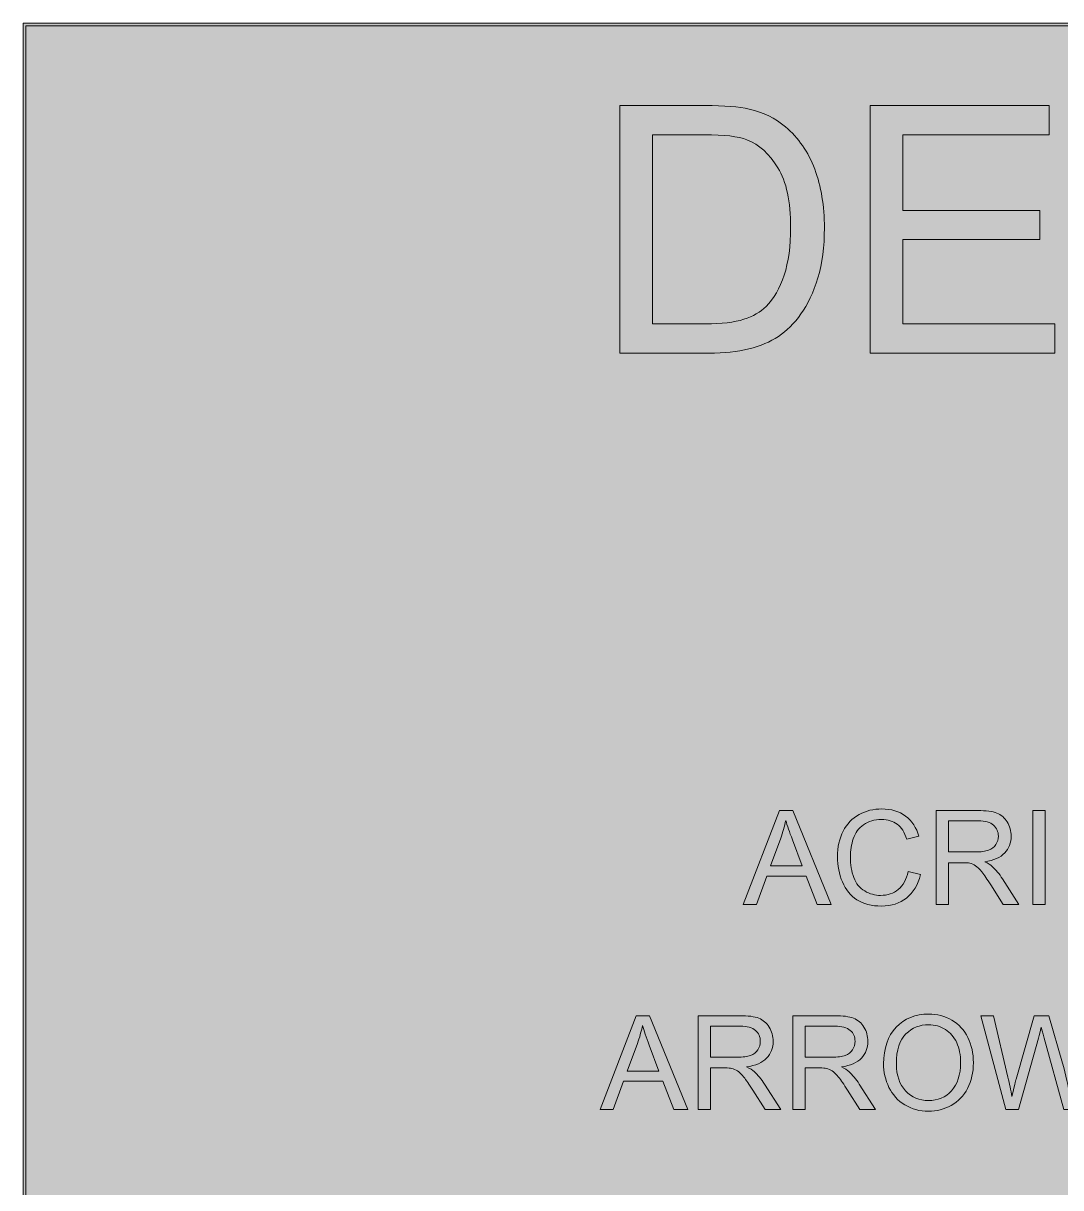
# Model space of a CAD drawing. Header units: centimetres. Extents: x -162 to 162, y -134 to 134.
# Drawn here: x 61.49 to 96.83, y 51.53 to 91.19 of the extents above; entities that cross this region are included whole.
import ezdxf

# ---------------------------------------------------------------- set-up
doc = ezdxf.new("R2010")
doc.units = ezdxf.units.CM
doc.header["$MEASUREMENT"] = 0
doc.layers.add('GUIDE', color=7, linetype='Continuous')

msp = doc.modelspace()

# ---------------------------------------------------------------- hatches: boundary and pattern name
at = {"layer": 'GUIDE', "true_color": 0xffffff}
h = msp.add_hatch(color=7, dxfattribs=at)
edge = h.paths.add_edge_path(flags=0)
edge.add_spline(control_points=[(135.49379, 28.74458), (135.49379, 28.74458), (61.48599, 28.74458), (61.48599, 28.74458), (61.48599, 28.74458), (61.48599, 28.74458), (61.48599, 28.74458), (61.48599, 28.74458), (61.48599, 91.18583), (61.48599, 91.18583), (61.48599, 91.18583), (61.48599, 91.18583), (61.48599, 91.18583), (61.48599, 91.18583), (135.49379, 91.18583), (135.49379, 91.18583), (135.49379, 91.18583), (135.49379, 91.18583), (135.49379, 91.18583), (135.49379, 91.18583), (135.49379, 28.74458), (135.49379, 28.74458)], knot_values=[0, 0, 0, 0, 0.14285714, 0.14285714, 0.14285714, 0.28571429, 0.28571429, 0.28571429, 0.42857143, 0.42857143, 0.42857143, 0.57142857, 0.57142857, 0.57142857, 0.71428571, 0.71428571, 0.71428571, 0.85714286, 0.85714286, 0.85714286, 1, 1, 1, 1], degree=3, periodic=1)
h = msp.add_hatch(color=7, dxfattribs=at)
edge = h.paths.add_edge_path(flags=0)
edge.add_spline(control_points=[(61.5756, 28.83419), (61.5756, 28.83419), (135.40419, 28.83419), (135.40419, 28.83419), (135.40419, 28.83419), (135.40419, 28.83419), (135.40419, 28.83419), (135.40419, 28.83419), (135.40419, 91.09622), (135.40419, 91.09622), (135.40419, 91.09622), (135.40419, 91.09622), (135.40419, 91.09622), (135.40419, 91.09622), (61.5756, 91.09622), (61.5756, 91.09622), (61.5756, 91.09622), (61.5756, 91.09622), (61.5756, 91.09622), (61.5756, 91.09622), (61.5756, 28.83419), (61.5756, 28.83419)], knot_values=[0, 0, 0, 0, 0.14285714, 0.14285714, 0.14285714, 0.28571429, 0.28571429, 0.28571429, 0.42857143, 0.42857143, 0.42857143, 0.57142857, 0.57142857, 0.57142857, 0.71428571, 0.71428571, 0.71428571, 0.85714286, 0.85714286, 0.85714286, 1, 1, 1, 1], degree=3, periodic=1)
h = msp.add_hatch(color=7, dxfattribs=at)
edge = h.paths.add_edge_path(flags=0)
edge.add_spline(control_points=[(90.33478, 79.95454), (90.33478, 79.95454), (90.33478, 88.38548), (90.33478, 88.38548), (90.33478, 88.38548), (90.33478, 88.38548), (90.33478, 88.38548), (90.33478, 88.38548), (96.43076, 88.38548), (96.43076, 88.38548), (96.43076, 88.38548), (96.43076, 88.38548), (96.43076, 88.38548), (96.43076, 88.38548), (96.43076, 87.39058), (96.43076, 87.39058), (96.43076, 87.39058), (96.43076, 87.39058), (96.43076, 87.39058), (96.43076, 87.39058), (91.45047, 87.39058), (91.45047, 87.39058), (91.45047, 87.39058), (91.45047, 87.39058), (91.45047, 87.39058), (91.45047, 87.39058), (91.45047, 84.80839), (91.45047, 84.80839), (91.45047, 84.80839), (91.45047, 84.80839), (91.45047, 84.80839), (91.45047, 84.80839), (96.11451, 84.80839), (96.11451, 84.80839), (96.11451, 84.80839), (96.11451, 84.80839), (96.11451, 84.80839), (96.11451, 84.80839), (96.11451, 83.81922), (96.11451, 83.81922), (96.11451, 83.81922), (96.11451, 83.81922), (96.11451, 83.81922), (96.11451, 83.81922), (91.45047, 83.81922), (91.45047, 83.81922), (91.45047, 83.81922), (91.45047, 83.81922), (91.45047, 83.81922), (91.45047, 83.81922), (91.45047, 80.94947), (91.45047, 80.94947), (91.45047, 80.94947), (91.45047, 80.94947), (91.45047, 80.94947), (91.45047, 80.94947), (96.62633, 80.94947), (96.62633, 80.94947), (96.62633, 80.94947), (96.62633, 80.94947), (96.62633, 80.94947), (96.62633, 80.94947), (96.62633, 79.95454), (96.62633, 79.95454), (96.62633, 79.95454), (96.62633, 79.95454), (96.62633, 79.95454), (96.62633, 79.95454), (90.33478, 79.95454), (90.33478, 79.95454)], knot_values=[0, 0, 0, 0, 0.04347826, 0.04347826, 0.04347826, 0.08695652, 0.08695652, 0.08695652, 0.13043478, 0.13043478, 0.13043478, 0.17391304, 0.17391304, 0.17391304, 0.2173913, 0.2173913, 0.2173913, 0.26086957, 0.26086957, 0.26086957, 0.30434783, 0.30434783, 0.30434783, 0.34782609, 0.34782609, 0.34782609, 0.39130435, 0.39130435, 0.39130435, 0.43478261, 0.43478261, 0.43478261, 0.47826087, 0.47826087, 0.47826087, 0.52173913, 0.52173913, 0.52173913, 0.56521739, 0.56521739, 0.56521739, 0.60869565, 0.60869565, 0.60869565, 0.65217391, 0.65217391, 0.65217391, 0.69565217, 0.69565217, 0.69565217, 0.73913043, 0.73913043, 0.73913043, 0.7826087, 0.7826087, 0.7826087, 0.82608696, 0.82608696, 0.82608696, 0.86956522, 0.86956522, 0.86956522, 0.91304348, 0.91304348, 0.91304348, 0.95652174, 0.95652174, 0.95652174, 1, 1, 1, 1], degree=3, periodic=1)
h = msp.add_hatch(color=7, dxfattribs=at)
edge = h.paths.add_edge_path(flags=0)
edge.add_spline(control_points=[(86.01254, 61.17583), (86.01254, 61.17583), (87.2412, 64.3752), (87.2412, 64.3752), (87.2412, 64.3752), (87.2412, 64.3752), (87.2412, 64.3752), (87.2412, 64.3752), (87.69737, 64.3752), (87.69737, 64.3752), (87.69737, 64.3752), (87.69737, 64.3752), (87.69737, 64.3752), (87.69737, 64.3752), (89.0068, 61.17583), (89.0068, 61.17583), (89.0068, 61.17583), (89.0068, 61.17583), (89.0068, 61.17583), (89.0068, 61.17583), (88.52447, 61.17583), (88.52447, 61.17583), (88.52447, 61.17583), (88.52447, 61.17583), (88.52447, 61.17583), (88.52447, 61.17583), (88.15126, 62.14482), (88.15126, 62.14482), (88.15126, 62.14482), (88.15126, 62.14482), (88.15126, 62.14482), (88.15126, 62.14482), (86.81347, 62.14482), (86.81347, 62.14482), (86.81347, 62.14482), (86.81347, 62.14482), (86.81347, 62.14482), (86.81347, 62.14482), (86.46214, 61.17583), (86.46214, 61.17583), (86.46214, 61.17583), (86.46214, 61.17583), (86.46214, 61.17583), (86.46214, 61.17583), (86.01254, 61.17583), (86.01254, 61.17583)], knot_values=[0, 0, 0, 0, 0.06666667, 0.06666667, 0.06666667, 0.13333333, 0.13333333, 0.13333333, 0.2, 0.2, 0.2, 0.26666667, 0.26666667, 0.26666667, 0.33333333, 0.33333333, 0.33333333, 0.4, 0.4, 0.4, 0.46666667, 0.46666667, 0.46666667, 0.53333333, 0.53333333, 0.53333333, 0.6, 0.6, 0.6, 0.66666667, 0.66666667, 0.66666667, 0.73333333, 0.73333333, 0.73333333, 0.8, 0.8, 0.8, 0.86666667, 0.86666667, 0.86666667, 0.93333333, 0.93333333, 0.93333333, 1, 1, 1, 1], degree=3, periodic=1)
h = msp.add_hatch(color=7, dxfattribs=at)
edge = h.paths.add_edge_path(flags=0)
edge.add_spline(control_points=[(95.87256, 61.17583), (95.87256, 61.17583), (95.87256, 64.3752), (95.87256, 64.3752), (95.87256, 64.3752), (95.87256, 64.3752), (95.87256, 64.3752), (95.87256, 64.3752), (96.296, 64.3752), (96.296, 64.3752), (96.296, 64.3752), (96.296, 64.3752), (96.296, 64.3752), (96.296, 64.3752), (96.296, 61.17583), (96.296, 61.17583), (96.296, 61.17583), (96.296, 61.17583), (96.296, 61.17583), (96.296, 61.17583), (95.87256, 61.17583), (95.87256, 61.17583)], knot_values=[0, 0, 0, 0, 0.14285714, 0.14285714, 0.14285714, 0.28571429, 0.28571429, 0.28571429, 0.42857143, 0.42857143, 0.42857143, 0.57142857, 0.57142857, 0.57142857, 0.71428571, 0.71428571, 0.71428571, 0.85714286, 0.85714286, 0.85714286, 1, 1, 1, 1], degree=3, periodic=1)
h = msp.add_hatch(color=7, dxfattribs=at)
edge = h.paths.add_edge_path(flags=0)
edge.add_spline(control_points=[(81.1321, 54.18796), (81.1321, 54.18796), (82.3608, 57.38733), (82.3608, 57.38733), (82.3608, 57.38733), (82.3608, 57.38733), (82.3608, 57.38733), (82.3608, 57.38733), (82.81693, 57.38733), (82.81693, 57.38733), (82.81693, 57.38733), (82.81693, 57.38733), (82.81693, 57.38733), (82.81693, 57.38733), (84.12636, 54.18796), (84.12636, 54.18796), (84.12636, 54.18796), (84.12636, 54.18796), (84.12636, 54.18796), (84.12636, 54.18796), (83.64403, 54.18796), (83.64403, 54.18796), (83.64403, 54.18796), (83.64403, 54.18796), (83.64403, 54.18796), (83.64403, 54.18796), (83.27086, 55.15694), (83.27086, 55.15694), (83.27086, 55.15694), (83.27086, 55.15694), (83.27086, 55.15694), (83.27086, 55.15694), (81.93303, 55.15694), (81.93303, 55.15694), (81.93303, 55.15694), (81.93303, 55.15694), (81.93303, 55.15694), (81.93303, 55.15694), (81.5817, 54.18796), (81.5817, 54.18796), (81.5817, 54.18796), (81.5817, 54.18796), (81.5817, 54.18796), (81.5817, 54.18796), (81.1321, 54.18796), (81.1321, 54.18796)], knot_values=[0, 0, 0, 0, 0.06666667, 0.06666667, 0.06666667, 0.13333333, 0.13333333, 0.13333333, 0.2, 0.2, 0.2, 0.26666667, 0.26666667, 0.26666667, 0.33333333, 0.33333333, 0.33333333, 0.4, 0.4, 0.4, 0.46666667, 0.46666667, 0.46666667, 0.53333333, 0.53333333, 0.53333333, 0.6, 0.6, 0.6, 0.66666667, 0.66666667, 0.66666667, 0.73333333, 0.73333333, 0.73333333, 0.8, 0.8, 0.8, 0.86666667, 0.86666667, 0.86666667, 0.93333333, 0.93333333, 0.93333333, 1, 1, 1, 1], degree=3, periodic=1)

# ---------------------------------------------------------------- linework, layer by layer
at = {"layer": 'GUIDE', "lineweight": 9}
for points, knots in [([(135.49379, 28.74458), (135.49379, 28.74458), (61.48599, 28.74458), (61.48599, 28.74458), (61.48599, 28.74458), (61.48599, 91.18583), (61.48599, 91.18583), (61.48599, 91.18583), (135.49379, 91.18583), (135.49379, 91.18583), (135.49379, 91.18583), (135.49379, 28.74458), (135.49379, 28.74458)], [0, 0, 0, 0, 0.25, 0.25, 0.25, 0.5, 0.5, 0.5, 0.75, 0.75, 0.75, 1, 1, 1, 1]), ([(135.49379, 28.74458), (135.49379, 28.74458), (61.48599, 28.74458), (61.48599, 28.74458), (61.48599, 28.74458), (61.48599, 28.74458), (61.48599, 28.74458), (61.48599, 28.74458), (61.48599, 91.18583), (61.48599, 91.18583), (61.48599, 91.18583), (61.48599, 91.18583), (61.48599, 91.18583), (61.48599, 91.18583), (135.49379, 91.18583), (135.49379, 91.18583), (135.49379, 91.18583), (135.49379, 91.18583), (135.49379, 91.18583), (135.49379, 91.18583), (135.49379, 28.74458), (135.49379, 28.74458)], [0, 0, 0, 0, 0.14285714, 0.14285714, 0.14285714, 0.28571429, 0.28571429, 0.28571429, 0.42857143, 0.42857143, 0.42857143, 0.57142857, 0.57142857, 0.57142857, 0.71428571, 0.71428571, 0.71428571, 0.85714286, 0.85714286, 0.85714286, 1, 1, 1, 1]), ([(61.5756, 28.83419), (61.5756, 28.83419), (135.40419, 28.83419), (135.40419, 28.83419), (135.40419, 28.83419), (135.40419, 91.09622), (135.40419, 91.09622), (135.40419, 91.09622), (61.5756, 91.09622), (61.5756, 91.09622), (61.5756, 91.09622), (61.5756, 28.83419), (61.5756, 28.83419)], [0, 0, 0, 0, 0.25, 0.25, 0.25, 0.5, 0.5, 0.5, 0.75, 0.75, 0.75, 1, 1, 1, 1]), ([(61.5756, 28.83419), (61.5756, 28.83419), (135.40419, 28.83419), (135.40419, 28.83419), (135.40419, 28.83419), (135.40419, 28.83419), (135.40419, 28.83419), (135.40419, 28.83419), (135.40419, 91.09622), (135.40419, 91.09622), (135.40419, 91.09622), (135.40419, 91.09622), (135.40419, 91.09622), (135.40419, 91.09622), (61.5756, 91.09622), (61.5756, 91.09622), (61.5756, 91.09622), (61.5756, 91.09622), (61.5756, 91.09622), (61.5756, 91.09622), (61.5756, 28.83419), (61.5756, 28.83419)], [0, 0, 0, 0, 0.14285714, 0.14285714, 0.14285714, 0.28571429, 0.28571429, 0.28571429, 0.42857143, 0.42857143, 0.42857143, 0.57142857, 0.57142857, 0.57142857, 0.71428571, 0.71428571, 0.71428571, 0.85714286, 0.85714286, 0.85714286, 1, 1, 1, 1]), ([(81.80606, 79.95454), (81.80606, 79.95454), (81.80606, 88.38548), (81.80606, 88.38548), (81.80606, 88.38548), (84.71028, 88.38548), (84.71028, 88.38548), (85.36587, 88.38548), (85.86623, 88.34522), (86.21126, 88.26472), (86.69438, 88.1535), (87.10644, 87.95219), (87.4478, 87.66089), (87.8925, 87.2851), (88.22502, 86.80487), (88.44554, 86.22024), (88.66596, 85.63553), (88.77622, 84.96743), (88.77622, 84.21602), (88.77622, 83.57569), (88.70149, 83.0083), (88.55194, 82.51372), (88.4024, 82.01914), (88.21067, 81.60983), (87.97686, 81.28589), (87.74296, 80.96186), (87.487, 80.70691), (87.20908, 80.521), (86.93108, 80.33501), (86.59558, 80.19408), (86.20269, 80.09831), (85.80961, 80.00245), (85.35817, 79.95454), (84.84828, 79.95454), (84.84828, 79.95454), (81.80606, 79.95454), (81.80606, 79.95454)], [0, 0, 0, 0, 0.08333333, 0.08333333, 0.08333333, 0.16666667, 0.16666667, 0.16666667, 0.25, 0.25, 0.25, 0.33333333, 0.33333333, 0.33333333, 0.41666667, 0.41666667, 0.41666667, 0.5, 0.5, 0.5, 0.58333333, 0.58333333, 0.58333333, 0.66666667, 0.66666667, 0.66666667, 0.75, 0.75, 0.75, 0.83333333, 0.83333333, 0.83333333, 0.91666667, 0.91666667, 0.91666667, 1, 1, 1, 1]), ([(90.33478, 79.95454), (90.33478, 79.95454), (90.33478, 88.38548), (90.33478, 88.38548), (90.33478, 88.38548), (96.43076, 88.38548), (96.43076, 88.38548), (96.43076, 88.38548), (96.43076, 87.39058), (96.43076, 87.39058), (96.43076, 87.39058), (91.45047, 87.39058), (91.45047, 87.39058), (91.45047, 87.39058), (91.45047, 84.80839), (91.45047, 84.80839), (91.45047, 84.80839), (96.11451, 84.80839), (96.11451, 84.80839), (96.11451, 84.80839), (96.11451, 83.81922), (96.11451, 83.81922), (96.11451, 83.81922), (91.45047, 83.81922), (91.45047, 83.81922), (91.45047, 83.81922), (91.45047, 80.94947), (91.45047, 80.94947), (91.45047, 80.94947), (96.62633, 80.94947), (96.62633, 80.94947), (96.62633, 80.94947), (96.62633, 79.95454), (96.62633, 79.95454), (96.62633, 79.95454), (90.33478, 79.95454), (90.33478, 79.95454)], [0, 0, 0, 0, 0.08333333, 0.08333333, 0.08333333, 0.16666667, 0.16666667, 0.16666667, 0.25, 0.25, 0.25, 0.33333333, 0.33333333, 0.33333333, 0.41666667, 0.41666667, 0.41666667, 0.5, 0.5, 0.5, 0.58333333, 0.58333333, 0.58333333, 0.66666667, 0.66666667, 0.66666667, 0.75, 0.75, 0.75, 0.83333333, 0.83333333, 0.83333333, 0.91666667, 0.91666667, 0.91666667, 1, 1, 1, 1]), ([(90.33478, 79.95454), (90.33478, 79.95454), (90.33478, 88.38548), (90.33478, 88.38548), (90.33478, 88.38548), (90.33478, 88.38548), (90.33478, 88.38548), (90.33478, 88.38548), (96.43076, 88.38548), (96.43076, 88.38548), (96.43076, 88.38548), (96.43076, 88.38548), (96.43076, 88.38548), (96.43076, 88.38548), (96.43076, 87.39058), (96.43076, 87.39058), (96.43076, 87.39058), (96.43076, 87.39058), (96.43076, 87.39058), (96.43076, 87.39058), (91.45047, 87.39058), (91.45047, 87.39058), (91.45047, 87.39058), (91.45047, 87.39058), (91.45047, 87.39058), (91.45047, 87.39058), (91.45047, 84.80839), (91.45047, 84.80839), (91.45047, 84.80839), (91.45047, 84.80839), (91.45047, 84.80839), (91.45047, 84.80839), (96.11451, 84.80839), (96.11451, 84.80839), (96.11451, 84.80839), (96.11451, 84.80839), (96.11451, 84.80839), (96.11451, 84.80839), (96.11451, 83.81922), (96.11451, 83.81922), (96.11451, 83.81922), (96.11451, 83.81922), (96.11451, 83.81922), (96.11451, 83.81922), (91.45047, 83.81922), (91.45047, 83.81922), (91.45047, 83.81922), (91.45047, 83.81922), (91.45047, 83.81922), (91.45047, 83.81922), (91.45047, 80.94947), (91.45047, 80.94947), (91.45047, 80.94947), (91.45047, 80.94947), (91.45047, 80.94947), (91.45047, 80.94947), (96.62633, 80.94947), (96.62633, 80.94947), (96.62633, 80.94947), (96.62633, 80.94947), (96.62633, 80.94947), (96.62633, 80.94947), (96.62633, 79.95454), (96.62633, 79.95454), (96.62633, 79.95454), (96.62633, 79.95454), (96.62633, 79.95454), (96.62633, 79.95454), (90.33478, 79.95454), (90.33478, 79.95454)], [0, 0, 0, 0, 0.04347826, 0.04347826, 0.04347826, 0.08695652, 0.08695652, 0.08695652, 0.13043478, 0.13043478, 0.13043478, 0.17391304, 0.17391304, 0.17391304, 0.2173913, 0.2173913, 0.2173913, 0.26086957, 0.26086957, 0.26086957, 0.30434783, 0.30434783, 0.30434783, 0.34782609, 0.34782609, 0.34782609, 0.39130435, 0.39130435, 0.39130435, 0.43478261, 0.43478261, 0.43478261, 0.47826087, 0.47826087, 0.47826087, 0.52173913, 0.52173913, 0.52173913, 0.56521739, 0.56521739, 0.56521739, 0.60869565, 0.60869565, 0.60869565, 0.65217391, 0.65217391, 0.65217391, 0.69565217, 0.69565217, 0.69565217, 0.73913043, 0.73913043, 0.73913043, 0.7826087, 0.7826087, 0.7826087, 0.82608696, 0.82608696, 0.82608696, 0.86956522, 0.86956522, 0.86956522, 0.91304348, 0.91304348, 0.91304348, 0.95652174, 0.95652174, 0.95652174, 1, 1, 1, 1]), ([(82.92176, 80.94947), (82.92176, 80.94947), (84.72183, 80.94947), (84.72183, 80.94947), (85.27767, 80.94947), (85.71388, 81.00123), (86.03012, 81.10475), (86.34646, 81.20827), (86.59847, 81.35392), (86.78643, 81.5418), (87.05096, 81.80637), (87.25695, 82.16195), (87.40466, 82.60862), (87.55219, 83.05521), (87.62605, 83.59682), (87.62605, 84.2333), (87.62605, 85.11509), (87.48131, 85.79269), (87.19185, 86.26627), (86.90229, 86.73972), (86.55061, 87.05701), (86.13653, 87.21807), (85.83752, 87.33305), (85.35625, 87.39058), (84.69304, 87.39058), (84.69304, 87.39058), (82.92176, 87.39058), (82.92176, 87.39058), (82.92176, 87.39058), (82.92176, 80.94947), (82.92176, 80.94947)], [0, 0, 0, 0, 0.1, 0.1, 0.1, 0.2, 0.2, 0.2, 0.3, 0.3, 0.3, 0.4, 0.4, 0.4, 0.5, 0.5, 0.5, 0.6, 0.6, 0.6, 0.7, 0.7, 0.7, 0.8, 0.8, 0.8, 0.9, 0.9, 0.9, 1, 1, 1, 1]), ([(86.01254, 61.17583), (86.01254, 61.17583), (87.2412, 64.3752), (87.2412, 64.3752), (87.2412, 64.3752), (87.69737, 64.3752), (87.69737, 64.3752), (87.69737, 64.3752), (89.0068, 61.17583), (89.0068, 61.17583), (89.0068, 61.17583), (88.52447, 61.17583), (88.52447, 61.17583), (88.52447, 61.17583), (88.15126, 62.14482), (88.15126, 62.14482), (88.15126, 62.14482), (86.81347, 62.14482), (86.81347, 62.14482), (86.81347, 62.14482), (86.46214, 61.17583), (86.46214, 61.17583), (86.46214, 61.17583), (86.01254, 61.17583), (86.01254, 61.17583)], [0, 0, 0, 0, 0.125, 0.125, 0.125, 0.25, 0.25, 0.25, 0.375, 0.375, 0.375, 0.5, 0.5, 0.5, 0.625, 0.625, 0.625, 0.75, 0.75, 0.75, 0.875, 0.875, 0.875, 1, 1, 1, 1]), ([(86.01254, 61.17583), (86.01254, 61.17583), (87.2412, 64.3752), (87.2412, 64.3752), (87.2412, 64.3752), (87.2412, 64.3752), (87.2412, 64.3752), (87.2412, 64.3752), (87.69737, 64.3752), (87.69737, 64.3752), (87.69737, 64.3752), (87.69737, 64.3752), (87.69737, 64.3752), (87.69737, 64.3752), (89.0068, 61.17583), (89.0068, 61.17583), (89.0068, 61.17583), (89.0068, 61.17583), (89.0068, 61.17583), (89.0068, 61.17583), (88.52447, 61.17583), (88.52447, 61.17583), (88.52447, 61.17583), (88.52447, 61.17583), (88.52447, 61.17583), (88.52447, 61.17583), (88.15126, 62.14482), (88.15126, 62.14482), (88.15126, 62.14482), (88.15126, 62.14482), (88.15126, 62.14482), (88.15126, 62.14482), (86.81347, 62.14482), (86.81347, 62.14482), (86.81347, 62.14482), (86.81347, 62.14482), (86.81347, 62.14482), (86.81347, 62.14482), (86.46214, 61.17583), (86.46214, 61.17583), (86.46214, 61.17583), (86.46214, 61.17583), (86.46214, 61.17583), (86.46214, 61.17583), (86.01254, 61.17583), (86.01254, 61.17583)], [0, 0, 0, 0, 0.06666667, 0.06666667, 0.06666667, 0.13333333, 0.13333333, 0.13333333, 0.2, 0.2, 0.2, 0.26666667, 0.26666667, 0.26666667, 0.33333333, 0.33333333, 0.33333333, 0.4, 0.4, 0.4, 0.46666667, 0.46666667, 0.46666667, 0.53333333, 0.53333333, 0.53333333, 0.6, 0.6, 0.6, 0.66666667, 0.66666667, 0.66666667, 0.73333333, 0.73333333, 0.73333333, 0.8, 0.8, 0.8, 0.86666667, 0.86666667, 0.86666667, 0.93333333, 0.93333333, 0.93333333, 1, 1, 1, 1]), ([(91.62785, 62.29756), (91.62785, 62.29756), (92.0512, 62.19063), (92.0512, 62.19063), (91.96247, 61.84288), (91.80277, 61.57774), (91.57219, 61.39516), (91.34153, 61.21254), (91.05967, 61.12127), (90.72645, 61.12127), (90.38168, 61.12127), (90.10123, 61.19145), (89.88518, 61.33185), (89.66912, 61.47226), (89.5047, 61.67562), (89.39191, 61.94186), (89.2792, 62.20809), (89.22285, 62.49401), (89.22285, 62.79954), (89.22285, 63.13267), (89.28646, 63.42332), (89.41378, 63.6714), (89.5411, 63.91943), (89.72224, 64.10787), (89.95719, 64.23664), (90.19214, 64.3654), (90.45072, 64.42977), (90.73302, 64.42977), (91.05311, 64.42977), (91.32228, 64.34825), (91.54052, 64.18536), (91.75875, 64.02238), (91.91075, 63.79326), (91.99659, 63.49787), (91.99659, 63.49787), (91.57981, 63.39969), (91.57981, 63.39969), (91.5056, 63.63246), (91.39788, 63.80196), (91.25682, 63.90819), (91.11568, 64.01437), (90.93822, 64.06749), (90.72427, 64.06749), (90.47838, 64.06749), (90.27291, 64.00856), (90.10779, 63.89073), (89.94267, 63.77286), (89.82655, 63.61465), (89.75969, 63.41607), (89.69275, 63.21746), (89.65932, 63.01266), (89.65932, 62.80172), (89.65932, 62.52963), (89.69888, 62.29214), (89.77824, 62.08917), (89.85752, 61.88621), (89.98082, 61.73452), (90.14813, 61.63415), (90.31544, 61.53373), (90.49658, 61.48354), (90.69154, 61.48354), (90.92868, 61.48354), (91.1295, 61.55193), (91.29393, 61.6887), (91.45826, 61.82543), (91.56957, 62.0284), (91.62785, 62.29756)], [0, 0, 0, 0, 0.04545455, 0.04545455, 0.04545455, 0.09090909, 0.09090909, 0.09090909, 0.13636364, 0.13636364, 0.13636364, 0.18181818, 0.18181818, 0.18181818, 0.22727273, 0.22727273, 0.22727273, 0.27272727, 0.27272727, 0.27272727, 0.31818182, 0.31818182, 0.31818182, 0.36363636, 0.36363636, 0.36363636, 0.40909091, 0.40909091, 0.40909091, 0.45454545, 0.45454545, 0.45454545, 0.5, 0.5, 0.5, 0.54545455, 0.54545455, 0.54545455, 0.59090909, 0.59090909, 0.59090909, 0.63636364, 0.63636364, 0.63636364, 0.68181818, 0.68181818, 0.68181818, 0.72727273, 0.72727273, 0.72727273, 0.77272727, 0.77272727, 0.77272727, 0.81818182, 0.81818182, 0.81818182, 0.86363636, 0.86363636, 0.86363636, 0.90909091, 0.90909091, 0.90909091, 0.95454545, 0.95454545, 0.95454545, 1, 1, 1, 1]), ([(92.57938, 61.17583), (92.57938, 61.17583), (92.57938, 64.3752), (92.57938, 64.3752), (92.57938, 64.3752), (93.99793, 64.3752), (93.99793, 64.3752), (94.28302, 64.3752), (94.49986, 64.34646), (94.64827, 64.28901), (94.79668, 64.23152), (94.91525, 64.13001), (95.00398, 63.98458), (95.09271, 63.83906), (95.13708, 63.67827), (95.13708, 63.50225), (95.13708, 63.27531), (95.06366, 63.08397), (94.91665, 62.9283), (94.76973, 62.77259), (94.54274, 62.67366), (94.23577, 62.63148), (94.34778, 62.57762), (94.43292, 62.52455), (94.49111, 62.47218), (94.61476, 62.35868), (94.73193, 62.21684), (94.84245, 62.0466), (94.84245, 62.0466), (95.39898, 61.17583), (95.39898, 61.17583), (95.39898, 61.17583), (94.86651, 61.17583), (94.86651, 61.17583), (94.86651, 61.17583), (94.44307, 61.84144), (94.44307, 61.84144), (94.31943, 62.03351), (94.21757, 62.18044), (94.13759, 62.28229), (94.05752, 62.3841), (93.98586, 62.45542), (93.92259, 62.49616), (93.85932, 62.53689), (93.79492, 62.56524), (93.72946, 62.5813), (93.68142, 62.59145), (93.60284, 62.59657), (93.49372, 62.59657), (93.49372, 62.59657), (93.00273, 62.59657), (93.00273, 62.59657), (93.00273, 62.59657), (93.00273, 61.17583), (93.00273, 61.17583), (93.00273, 61.17583), (92.57938, 61.17583), (92.57938, 61.17583)], [0, 0, 0, 0, 0.05263158, 0.05263158, 0.05263158, 0.10526316, 0.10526316, 0.10526316, 0.15789474, 0.15789474, 0.15789474, 0.21052632, 0.21052632, 0.21052632, 0.26315789, 0.26315789, 0.26315789, 0.31578947, 0.31578947, 0.31578947, 0.36842105, 0.36842105, 0.36842105, 0.42105263, 0.42105263, 0.42105263, 0.47368421, 0.47368421, 0.47368421, 0.52631579, 0.52631579, 0.52631579, 0.57894737, 0.57894737, 0.57894737, 0.63157895, 0.63157895, 0.63157895, 0.68421053, 0.68421053, 0.68421053, 0.73684211, 0.73684211, 0.73684211, 0.78947368, 0.78947368, 0.78947368, 0.84210526, 0.84210526, 0.84210526, 0.89473684, 0.89473684, 0.89473684, 0.94736842, 0.94736842, 0.94736842, 1, 1, 1, 1]), ([(95.87256, 61.17583), (95.87256, 61.17583), (95.87256, 64.3752), (95.87256, 64.3752), (95.87256, 64.3752), (96.296, 64.3752), (96.296, 64.3752), (96.296, 64.3752), (96.296, 61.17583), (96.296, 61.17583), (96.296, 61.17583), (95.87256, 61.17583), (95.87256, 61.17583)], [0, 0, 0, 0, 0.25, 0.25, 0.25, 0.5, 0.5, 0.5, 0.75, 0.75, 0.75, 1, 1, 1, 1]), ([(95.87256, 61.17583), (95.87256, 61.17583), (95.87256, 64.3752), (95.87256, 64.3752), (95.87256, 64.3752), (95.87256, 64.3752), (95.87256, 64.3752), (95.87256, 64.3752), (96.296, 64.3752), (96.296, 64.3752), (96.296, 64.3752), (96.296, 64.3752), (96.296, 64.3752), (96.296, 64.3752), (96.296, 61.17583), (96.296, 61.17583), (96.296, 61.17583), (96.296, 61.17583), (96.296, 61.17583), (96.296, 61.17583), (95.87256, 61.17583), (95.87256, 61.17583)], [0, 0, 0, 0, 0.14285714, 0.14285714, 0.14285714, 0.28571429, 0.28571429, 0.28571429, 0.42857143, 0.42857143, 0.42857143, 0.57142857, 0.57142857, 0.57142857, 0.71428571, 0.71428571, 0.71428571, 0.85714286, 0.85714286, 0.85714286, 1, 1, 1, 1]), ([(86.93572, 62.48964), (86.93572, 62.48964), (88.02035, 62.48964), (88.02035, 62.48964), (88.02035, 62.48964), (87.68643, 63.37567), (87.68643, 63.37567), (87.58457, 63.64485), (87.50888, 63.86597), (87.45944, 64.03914), (87.41875, 63.83398), (87.36126, 63.63027), (87.28705, 63.42804), (87.28705, 63.42804), (86.93572, 62.48964), (86.93572, 62.48964)], [0, 0, 0, 0, 0.2, 0.2, 0.2, 0.4, 0.4, 0.4, 0.6, 0.6, 0.6, 0.8, 0.8, 0.8, 1, 1, 1, 1]), ([(93.00273, 62.96322), (93.00273, 62.96322), (93.91279, 62.96322), (93.91279, 62.96322), (94.10626, 62.96322), (94.25756, 62.98321), (94.36668, 63.0232), (94.4758, 63.06323), (94.55875, 63.12725), (94.61554, 63.21528), (94.67225, 63.30331), (94.7006, 63.39895), (94.7006, 63.50225), (94.7006, 63.65355), (94.64573, 63.77795), (94.53583, 63.87546), (94.42601, 63.9729), (94.25248, 64.02168), (94.01534, 64.02168), (94.01534, 64.02168), (93.00273, 64.02168), (93.00273, 64.02168), (93.00273, 64.02168), (93.00273, 62.96322), (93.00273, 62.96322)], [0, 0, 0, 0, 0.125, 0.125, 0.125, 0.25, 0.25, 0.25, 0.375, 0.375, 0.375, 0.5, 0.5, 0.5, 0.625, 0.625, 0.625, 0.75, 0.75, 0.75, 0.875, 0.875, 0.875, 1, 1, 1, 1]), ([(81.1321, 54.18796), (81.1321, 54.18796), (82.3608, 57.38733), (82.3608, 57.38733), (82.3608, 57.38733), (82.81693, 57.38733), (82.81693, 57.38733), (82.81693, 57.38733), (84.12636, 54.18796), (84.12636, 54.18796), (84.12636, 54.18796), (83.64403, 54.18796), (83.64403, 54.18796), (83.64403, 54.18796), (83.27086, 55.15694), (83.27086, 55.15694), (83.27086, 55.15694), (81.93303, 55.15694), (81.93303, 55.15694), (81.93303, 55.15694), (81.5817, 54.18796), (81.5817, 54.18796), (81.5817, 54.18796), (81.1321, 54.18796), (81.1321, 54.18796)], [0, 0, 0, 0, 0.125, 0.125, 0.125, 0.25, 0.25, 0.25, 0.375, 0.375, 0.375, 0.5, 0.5, 0.5, 0.625, 0.625, 0.625, 0.75, 0.75, 0.75, 0.875, 0.875, 0.875, 1, 1, 1, 1]), ([(81.1321, 54.18796), (81.1321, 54.18796), (82.3608, 57.38733), (82.3608, 57.38733), (82.3608, 57.38733), (82.3608, 57.38733), (82.3608, 57.38733), (82.3608, 57.38733), (82.81693, 57.38733), (82.81693, 57.38733), (82.81693, 57.38733), (82.81693, 57.38733), (82.81693, 57.38733), (82.81693, 57.38733), (84.12636, 54.18796), (84.12636, 54.18796), (84.12636, 54.18796), (84.12636, 54.18796), (84.12636, 54.18796), (84.12636, 54.18796), (83.64403, 54.18796), (83.64403, 54.18796), (83.64403, 54.18796), (83.64403, 54.18796), (83.64403, 54.18796), (83.64403, 54.18796), (83.27086, 55.15694), (83.27086, 55.15694), (83.27086, 55.15694), (83.27086, 55.15694), (83.27086, 55.15694), (83.27086, 55.15694), (81.93303, 55.15694), (81.93303, 55.15694), (81.93303, 55.15694), (81.93303, 55.15694), (81.93303, 55.15694), (81.93303, 55.15694), (81.5817, 54.18796), (81.5817, 54.18796), (81.5817, 54.18796), (81.5817, 54.18796), (81.5817, 54.18796), (81.5817, 54.18796), (81.1321, 54.18796), (81.1321, 54.18796)], [0, 0, 0, 0, 0.06666667, 0.06666667, 0.06666667, 0.13333333, 0.13333333, 0.13333333, 0.2, 0.2, 0.2, 0.26666667, 0.26666667, 0.26666667, 0.33333333, 0.33333333, 0.33333333, 0.4, 0.4, 0.4, 0.46666667, 0.46666667, 0.46666667, 0.53333333, 0.53333333, 0.53333333, 0.6, 0.6, 0.6, 0.66666667, 0.66666667, 0.66666667, 0.73333333, 0.73333333, 0.73333333, 0.8, 0.8, 0.8, 0.86666667, 0.86666667, 0.86666667, 0.93333333, 0.93333333, 0.93333333, 1, 1, 1, 1]), ([(84.47117, 54.18796), (84.47117, 54.18796), (84.47117, 57.38733), (84.47117, 57.38733), (84.47117, 57.38733), (85.88972, 57.38733), (85.88972, 57.38733), (86.17486, 57.38733), (86.39165, 57.35858), (86.54006, 57.30114), (86.68847, 57.24364), (86.80704, 57.14214), (86.89577, 56.9967), (86.9845, 56.85118), (87.02891, 56.69039), (87.02891, 56.51437), (87.02891, 56.28744), (86.95545, 56.0961), (86.80849, 55.94042), (86.66152, 55.78471), (86.43457, 55.68578), (86.12761, 55.64361), (86.23961, 55.58975), (86.32471, 55.53668), (86.38295, 55.4843), (86.50659, 55.37081), (86.62372, 55.22897), (86.73428, 55.05872), (86.73428, 55.05872), (87.29081, 54.18796), (87.29081, 54.18796), (87.29081, 54.18796), (86.7583, 54.18796), (86.7583, 54.18796), (86.7583, 54.18796), (86.33491, 54.85357), (86.33491, 54.85357), (86.21122, 55.04564), (86.10936, 55.19257), (86.02938, 55.29443), (85.94936, 55.39623), (85.87769, 55.46754), (85.81442, 55.50828), (85.75111, 55.54901), (85.68675, 55.57736), (85.6213, 55.59342), (85.57326, 55.60357), (85.49468, 55.60869), (85.38556, 55.60869), (85.38556, 55.60869), (84.89452, 55.60869), (84.89452, 55.60869), (84.89452, 55.60869), (84.89452, 54.18796), (84.89452, 54.18796), (84.89452, 54.18796), (84.47117, 54.18796), (84.47117, 54.18796)], [0, 0, 0, 0, 0.05263158, 0.05263158, 0.05263158, 0.10526316, 0.10526316, 0.10526316, 0.15789474, 0.15789474, 0.15789474, 0.21052632, 0.21052632, 0.21052632, 0.26315789, 0.26315789, 0.26315789, 0.31578947, 0.31578947, 0.31578947, 0.36842105, 0.36842105, 0.36842105, 0.42105263, 0.42105263, 0.42105263, 0.47368421, 0.47368421, 0.47368421, 0.52631579, 0.52631579, 0.52631579, 0.57894737, 0.57894737, 0.57894737, 0.63157895, 0.63157895, 0.63157895, 0.68421053, 0.68421053, 0.68421053, 0.73684211, 0.73684211, 0.73684211, 0.78947368, 0.78947368, 0.78947368, 0.84210526, 0.84210526, 0.84210526, 0.89473684, 0.89473684, 0.89473684, 0.94736842, 0.94736842, 0.94736842, 1, 1, 1, 1]), ([(87.69894, 54.18796), (87.69894, 54.18796), (87.69894, 57.38733), (87.69894, 57.38733), (87.69894, 57.38733), (89.11749, 57.38733), (89.11749, 57.38733), (89.40263, 57.38733), (89.61942, 57.35858), (89.76783, 57.30114), (89.91624, 57.24364), (90.03481, 57.14214), (90.12354, 56.9967), (90.21227, 56.85118), (90.25668, 56.69039), (90.25668, 56.51437), (90.25668, 56.28744), (90.18322, 56.0961), (90.03625, 55.94042), (89.88929, 55.78471), (89.66234, 55.68578), (89.35537, 55.64361), (89.46738, 55.58975), (89.55248, 55.53668), (89.61072, 55.4843), (89.73436, 55.37081), (89.85149, 55.22897), (89.96205, 55.05872), (89.96205, 55.05872), (90.51858, 54.18796), (90.51858, 54.18796), (90.51858, 54.18796), (89.98607, 54.18796), (89.98607, 54.18796), (89.98607, 54.18796), (89.56267, 54.85357), (89.56267, 54.85357), (89.43899, 55.04564), (89.33713, 55.19257), (89.25715, 55.29443), (89.17713, 55.39623), (89.10546, 55.46754), (89.04219, 55.50828), (88.97888, 55.54901), (88.91452, 55.57736), (88.84907, 55.59342), (88.80103, 55.60357), (88.72245, 55.60869), (88.61333, 55.60869), (88.61333, 55.60869), (88.12229, 55.60869), (88.12229, 55.60869), (88.12229, 55.60869), (88.12229, 54.18796), (88.12229, 54.18796), (88.12229, 54.18796), (87.69894, 54.18796), (87.69894, 54.18796)], [0, 0, 0, 0, 0.05263158, 0.05263158, 0.05263158, 0.10526316, 0.10526316, 0.10526316, 0.15789474, 0.15789474, 0.15789474, 0.21052632, 0.21052632, 0.21052632, 0.26315789, 0.26315789, 0.26315789, 0.31578947, 0.31578947, 0.31578947, 0.36842105, 0.36842105, 0.36842105, 0.42105263, 0.42105263, 0.42105263, 0.47368421, 0.47368421, 0.47368421, 0.52631579, 0.52631579, 0.52631579, 0.57894737, 0.57894737, 0.57894737, 0.63157895, 0.63157895, 0.63157895, 0.68421053, 0.68421053, 0.68421053, 0.73684211, 0.73684211, 0.73684211, 0.78947368, 0.78947368, 0.78947368, 0.84210526, 0.84210526, 0.84210526, 0.89473684, 0.89473684, 0.89473684, 0.94736842, 0.94736842, 0.94736842, 1, 1, 1, 1]), ([(90.79138, 55.74616), (90.79138, 56.27723), (90.93397, 56.69298), (91.21915, 56.99343), (91.50429, 57.29383), (91.87238, 57.44407), (92.32343, 57.44407), (92.61876, 57.44407), (92.88504, 57.3735), (93.12218, 57.2324), (93.35932, 57.09126), (93.5401, 56.89445), (93.66449, 56.64204), (93.78888, 56.38959), (93.8511, 56.10336), (93.8511, 55.78326), (93.8511, 55.45884), (93.78564, 55.16858), (93.65469, 54.9125), (93.52374, 54.65641), (93.33823, 54.46255), (93.09816, 54.33089), (92.85813, 54.1992), (92.59911, 54.13339), (92.32124, 54.13339), (92.02009, 54.13339), (91.75088, 54.20611), (91.51374, 54.35163), (91.2766, 54.49711), (91.09691, 54.69571), (90.97471, 54.94741), (90.8525, 55.19912), (90.79138, 55.46536), (90.79138, 55.74616)], [0, 0, 0, 0, 0.09090909, 0.09090909, 0.09090909, 0.18181818, 0.18181818, 0.18181818, 0.27272727, 0.27272727, 0.27272727, 0.36363636, 0.36363636, 0.36363636, 0.45454545, 0.45454545, 0.45454545, 0.54545455, 0.54545455, 0.54545455, 0.63636364, 0.63636364, 0.63636364, 0.72727273, 0.72727273, 0.72727273, 0.81818182, 0.81818182, 0.81818182, 0.90909091, 0.90909091, 0.90909091, 1, 1, 1, 1]), ([(94.95533, 54.18796), (94.95533, 54.18796), (94.10639, 57.38733), (94.10639, 57.38733), (94.10639, 57.38733), (94.54068, 57.38733), (94.54068, 57.38733), (94.54068, 57.38733), (95.02734, 55.29004), (95.02734, 55.29004), (95.07976, 55.07036), (95.12483, 54.85212), (95.16267, 54.63532), (95.24414, 54.97721), (95.29214, 55.1744), (95.30671, 55.22678), (95.30671, 55.22678), (95.91561, 57.38733), (95.91561, 57.38733), (95.91561, 57.38733), (96.42629, 57.38733), (96.42629, 57.38733), (96.42629, 57.38733), (96.88456, 55.76799), (96.88456, 55.76799), (96.9995, 55.36643), (97.08241, 54.98889), (97.13338, 54.63532), (97.17407, 54.83755), (97.22723, 55.06966), (97.29269, 55.33152), (97.29269, 55.33152), (97.79462, 57.38733), (97.79462, 57.38733), (97.79462, 57.38733), (98.2202, 57.38733), (98.2202, 57.38733), (98.2202, 57.38733), (97.34287, 54.18796), (97.34287, 54.18796), (97.34287, 54.18796), (96.93479, 54.18796), (96.93479, 54.18796), (96.93479, 54.18796), (96.26043, 56.62568), (96.26043, 56.62568), (96.20368, 56.82935), (96.17017, 56.95448), (96.16001, 57.00103), (96.12654, 56.85407), (96.09526, 56.72898), (96.06617, 56.62568), (96.06617, 56.62568), (95.38747, 54.18796), (95.38747, 54.18796), (95.38747, 54.18796), (94.95533, 54.18796), (94.95533, 54.18796)], [0, 0, 0, 0, 0.05263158, 0.05263158, 0.05263158, 0.10526316, 0.10526316, 0.10526316, 0.15789474, 0.15789474, 0.15789474, 0.21052632, 0.21052632, 0.21052632, 0.26315789, 0.26315789, 0.26315789, 0.31578947, 0.31578947, 0.31578947, 0.36842105, 0.36842105, 0.36842105, 0.42105263, 0.42105263, 0.42105263, 0.47368421, 0.47368421, 0.47368421, 0.52631579, 0.52631579, 0.52631579, 0.57894737, 0.57894737, 0.57894737, 0.63157895, 0.63157895, 0.63157895, 0.68421053, 0.68421053, 0.68421053, 0.73684211, 0.73684211, 0.73684211, 0.78947368, 0.78947368, 0.78947368, 0.84210526, 0.84210526, 0.84210526, 0.89473684, 0.89473684, 0.89473684, 0.94736842, 0.94736842, 0.94736842, 1, 1, 1, 1]), ([(82.05528, 55.50176), (82.05528, 55.50176), (83.13991, 55.50176), (83.13991, 55.50176), (83.13991, 55.50176), (82.80599, 56.3878), (82.80599, 56.3878), (82.70413, 56.65696), (82.62848, 56.8781), (82.57904, 57.05126), (82.53831, 56.84611), (82.48082, 56.64239), (82.40661, 56.44017), (82.40661, 56.44017), (82.05528, 55.50176), (82.05528, 55.50176)], [0, 0, 0, 0, 0.2, 0.2, 0.2, 0.4, 0.4, 0.4, 0.6, 0.6, 0.6, 0.8, 0.8, 0.8, 1, 1, 1, 1]), ([(84.89452, 55.97534), (84.89452, 55.97534), (85.80458, 55.97534), (85.80458, 55.97534), (85.9981, 55.97534), (86.14939, 55.99533), (86.25851, 56.03532), (86.36763, 56.07536), (86.45059, 56.13937), (86.50734, 56.2274), (86.56408, 56.31543), (86.59243, 56.41107), (86.59243, 56.51437), (86.59243, 56.66567), (86.53752, 56.79006), (86.42766, 56.88758), (86.3178, 56.98502), (86.14432, 57.0338), (85.90718, 57.0338), (85.90718, 57.0338), (84.89452, 57.0338), (84.89452, 57.0338), (84.89452, 57.0338), (84.89452, 55.97534), (84.89452, 55.97534)], [0, 0, 0, 0, 0.125, 0.125, 0.125, 0.25, 0.25, 0.25, 0.375, 0.375, 0.375, 0.5, 0.5, 0.5, 0.625, 0.625, 0.625, 0.75, 0.75, 0.75, 0.875, 0.875, 0.875, 1, 1, 1, 1]), ([(88.12229, 55.97534), (88.12229, 55.97534), (89.03235, 55.97534), (89.03235, 55.97534), (89.22587, 55.97534), (89.37716, 55.99533), (89.48628, 56.03532), (89.5954, 56.07536), (89.67836, 56.13937), (89.7351, 56.2274), (89.79185, 56.31543), (89.8202, 56.41107), (89.8202, 56.51437), (89.8202, 56.66567), (89.76529, 56.79006), (89.65543, 56.88758), (89.54557, 56.98502), (89.37209, 57.0338), (89.13495, 57.0338), (89.13495, 57.0338), (88.12229, 57.0338), (88.12229, 57.0338), (88.12229, 57.0338), (88.12229, 55.97534), (88.12229, 55.97534)], [0, 0, 0, 0, 0.125, 0.125, 0.125, 0.25, 0.25, 0.25, 0.375, 0.375, 0.375, 0.5, 0.5, 0.5, 0.625, 0.625, 0.625, 0.75, 0.75, 0.75, 0.875, 0.875, 0.875, 1, 1, 1, 1]), ([(91.22786, 55.73964), (91.22786, 55.35406), (91.33151, 55.05032), (91.53885, 54.8285), (91.7462, 54.60658), (92.00622, 54.49567), (92.31905, 54.49567), (92.6377, 54.49567), (92.89991, 54.60767), (93.10581, 54.83177), (93.31167, 55.0558), (93.41462, 55.3737), (93.41462, 55.78545), (93.41462, 56.04587), (93.3706, 56.27321), (93.28257, 56.46747), (93.19454, 56.66169), (93.06578, 56.81229), (92.89628, 56.91922), (92.72678, 57.02616), (92.53655, 57.07962), (92.32561, 57.07962), (92.02586, 57.07962), (91.76799, 56.97666), (91.55194, 56.77081), (91.33588, 56.56491), (91.22786, 56.22119), (91.22786, 55.73964)], [0, 0, 0, 0, 0.11111111, 0.11111111, 0.11111111, 0.22222222, 0.22222222, 0.22222222, 0.33333333, 0.33333333, 0.33333333, 0.44444444, 0.44444444, 0.44444444, 0.55555556, 0.55555556, 0.55555556, 0.66666667, 0.66666667, 0.66666667, 0.77777778, 0.77777778, 0.77777778, 0.88888889, 0.88888889, 0.88888889, 1, 1, 1, 1])]:
    msp.add_open_spline(points, degree=3, knots=knots, dxfattribs=at)

doc.saveas('drawing.dxf')
